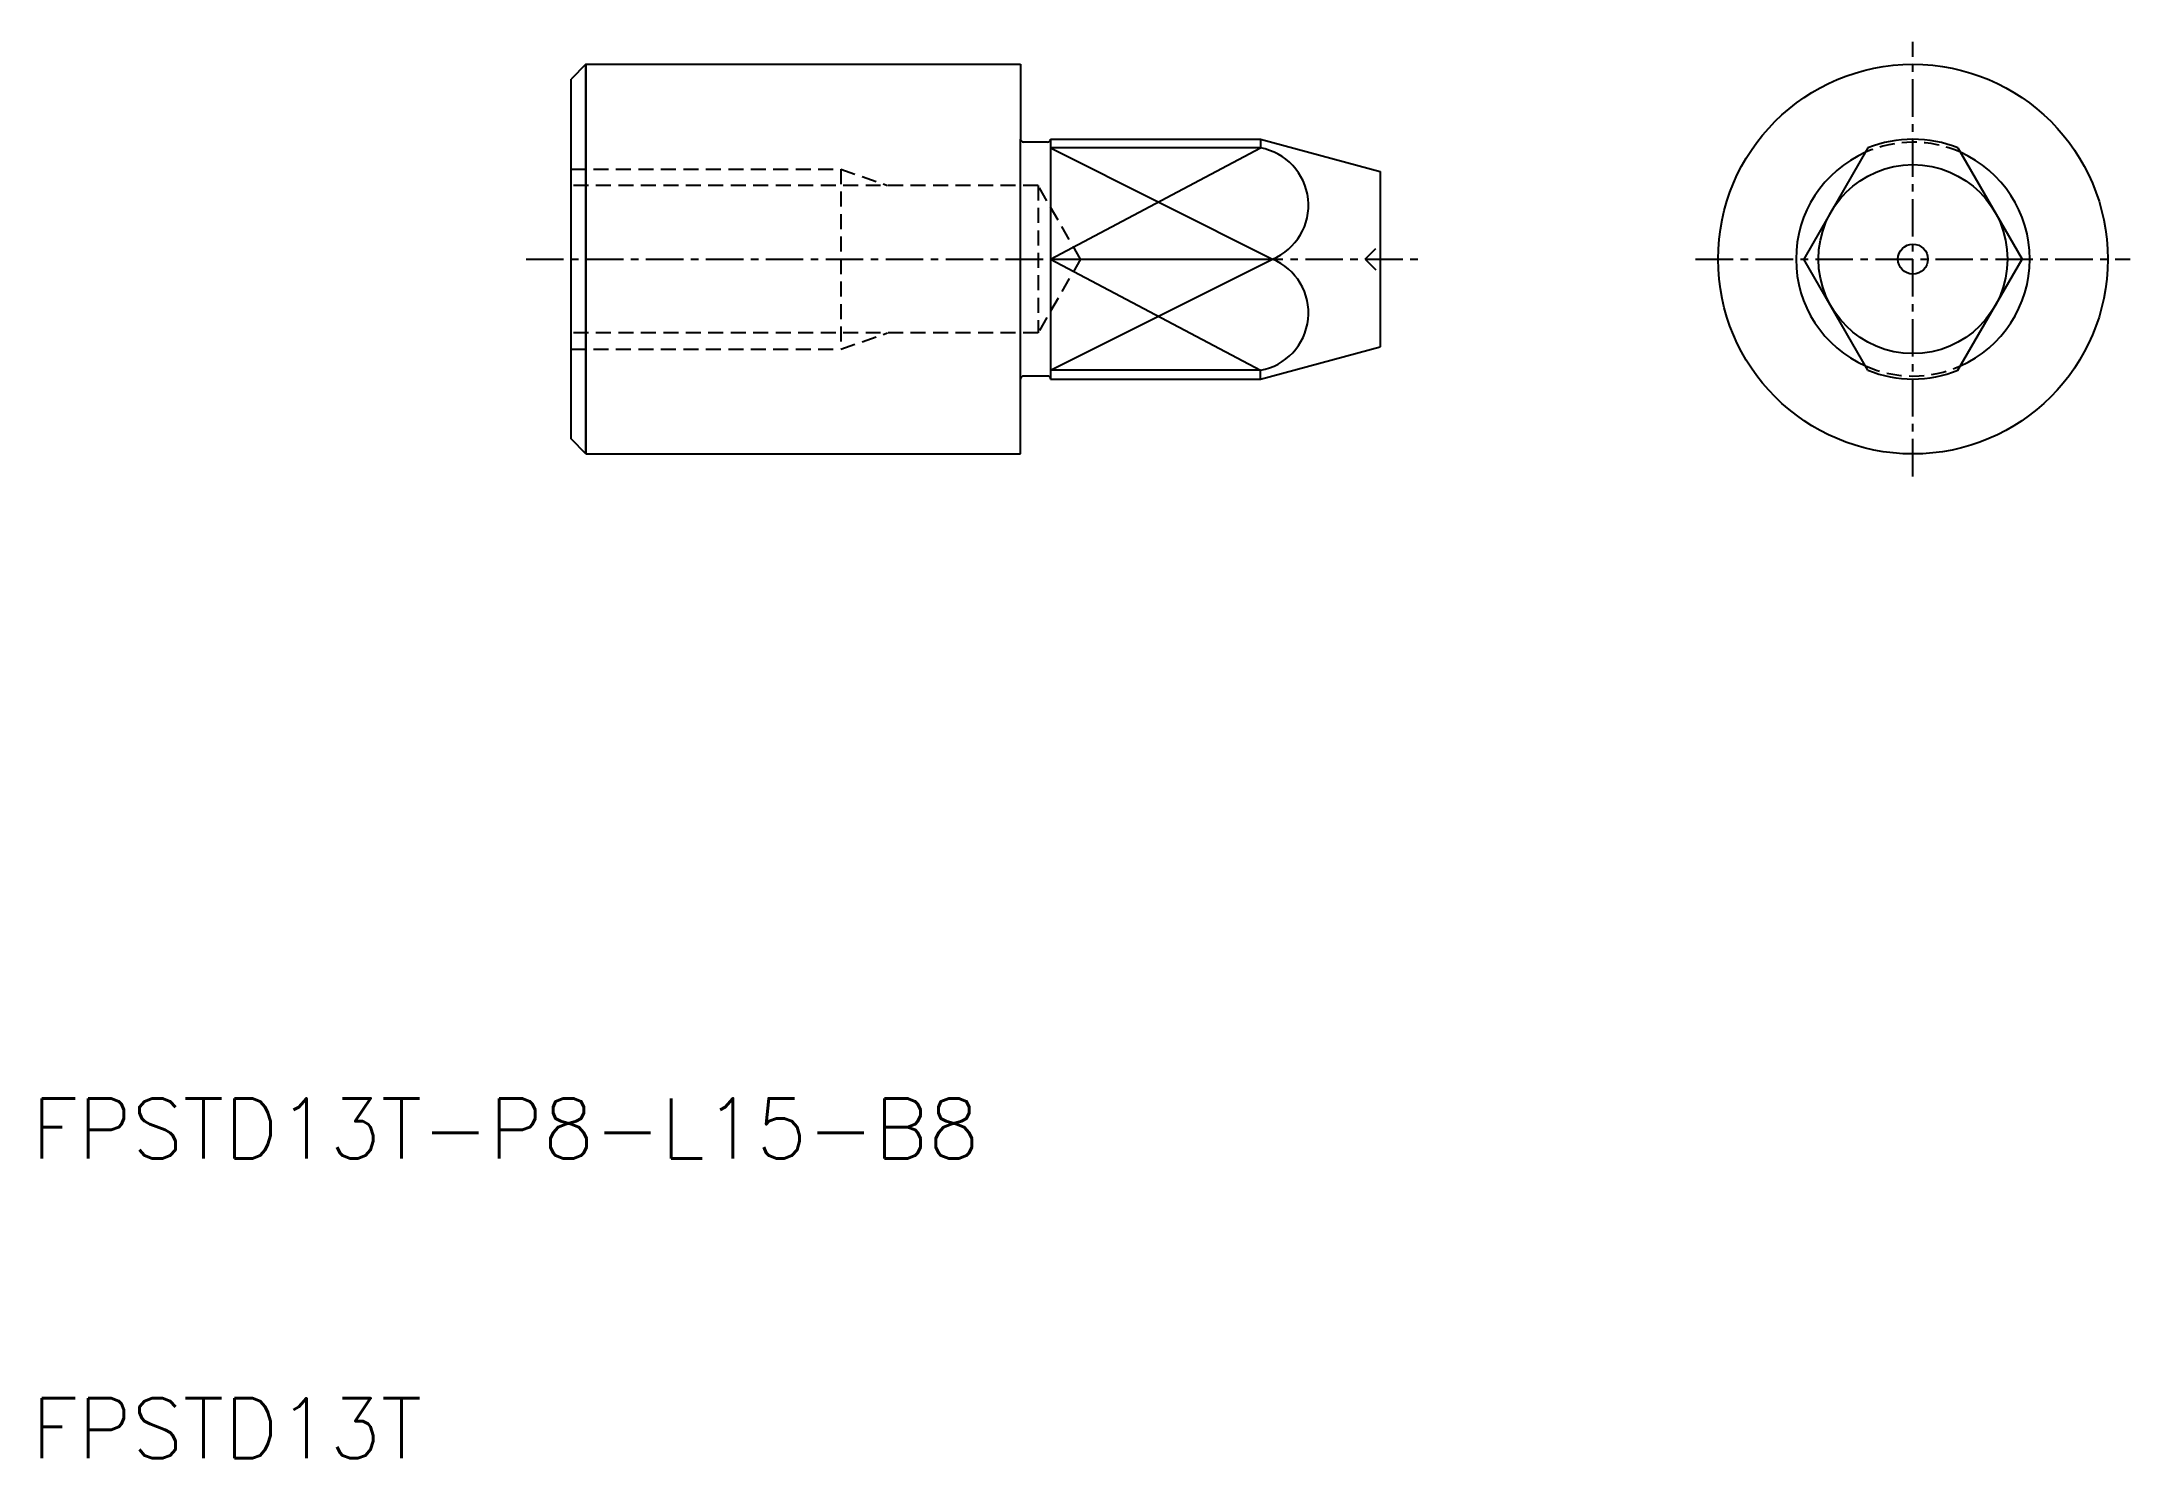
# Model space of a CAD drawing. Extents: x 10.3 to 80, y 10 to 57.2.
import ezdxf

# ---------------------------------------------------------------- set-up
doc = ezdxf.new("R2010")
doc.units = 0
doc.linetypes.add('CENTER', pattern=[2, 1.25, -0.25, 0.25, -0.25])
doc.linetypes.add('DASHED', pattern=[0.75, 0.5, -0.25])
doc.layers.get('0').update_dxf_attribs({"linetype": 'CONTINUOUS'})
doc.layers.add('CENTER', color=1, linetype='CENTER')
doc.styles.get("Standard").update_dxf_attribs({"font": 'txt.shx', "bigfont": 'extfont.shx'})

msp = doc.modelspace()

# ---------------------------------------------------------------- linework, layer by layer
at = {"color": 7, "linetype": 'CONTINUOUS'}
for p, q in [((28.5, 56.5), (28, 56)), ((28.5, 56.5), (28.5, 43.5)), ((28.5, 43.5), (28.5, 56.5)), ((28.5, 56.5), (43, 56.5)), ((43, 56.5), (43, 54)), ((28, 44), (28, 56)), ((43, 46), (43, 54)), ((43.9, 53.9), (43.1, 53.9)), ((44, 54), (51, 54)), ((44, 54), (44, 46)), ((51, 53.708), (44, 53.708)), ((51, 54), (55, 52.928)), ((51, 54), (51, 53.708)), ((71.271, 53.708), (69.13, 50)), ((74.271, 53.708), (76.411, 50)), ((55, 52.928), (55, 47.072)), ((44, 50), (51.4, 50)), ((71.271, 46.292), (69.13, 50)), ((74.271, 46.292), (76.411, 50)), ((51, 46), (55, 47.072)), ((43, 43.5), (43, 46)), ((43.9, 46.1), (43.1, 46.1)), ((51, 46.292), (44, 46.292)), ((44, 46), (51, 46)), ((51, 46), (51, 46.292)), ((28.5, 43.5), (28, 44)), ((28.5, 43.5), (43, 43.5))]:
    msp.add_line(p, q, dxfattribs=at)
at = {"color": 3, "linetype": 'CONTINUOUS'}
for p, q in [((44, 50), (51, 53.708)), ((44, 53.708), (51.4, 50)), ((44, 46.292), (51.4, 50)), ((44, 50), (51, 46.292))]:
    msp.add_line(p, q, dxfattribs=at)
at = {"color": 3, "linetype": 'DASHED'}
for p, q in [((28, 53), (37, 53)), ((37, 53), (37, 47)), ((37, 53), (38.563, 52.459)), ((43.581, 52.459), (28, 52.459)), ((45, 50), (43.581, 52.459)), ((43.581, 52.459), (43.581, 47.541)), ((54.5, 50), (55, 50.5)), ((45, 50), (43.581, 47.541)), ((54.5, 50), (55, 49.5)), ((43.581, 47.541), (28, 47.541)), ((37, 47), (38.563, 47.541)), ((28, 47), (37, 47))]:
    msp.add_line(p, q, dxfattribs=at)
at = {"color": 7, "linetype": 'CONTINUOUS'}
for radius in [6.5, 3.153, 0.5]:
    msp.add_circle((72.771, 50), radius, dxfattribs=at)
for centre, radius, start, end in [((43.1, 54), 0.1, 180, 270), ((43.9, 54), 0.1, 270, 0), ((50.661, 51.796), 1.942, 292.36328, 79.95032), ((72.771, 50), 4, 67.97569, 112.02431), ((72.771, 50), 3.9, 113.94808, 246.05192), ((72.771, 50), 3.9, 293.94808, 66.05192), ((50.661, 48.204), 1.942, 280.04968, 67.63672), ((43.1, 46), 0.1, 90, 180), ((43.9, 46), 0.1, 0, 90), ((72.771, 50), 4, 247.97569, 292.02431)]:
    msp.add_arc(centre, radius, start, end, dxfattribs=at)
at = {"color": 3, "linetype": 'DASHED'}
for start, end in [(66.05192, 113.94808), (246.05192, 293.94808)]:
    msp.add_arc((72.771, 50), 3.9, start, end, dxfattribs=at)
at = {"layer": 'CENTER', "color": 1, "linetype": 'CENTER'}
for p, q in [((72.771, 42.75), (72.771, 57.25)), ((26.5, 50), (56.5, 50)), ((65.521, 50), (80.021, 50))]:
    msp.add_line(p, q, dxfattribs=at)

# ---------------------------------------------------------------- texts
at = {"color": 7, "linetype": 'CONTINUOUS'}
for s, p in [('FPSTD13T-P8-L15-B8', (10, 20)), ('FPSTD13T', (10, 10))]:
    msp.add_text(s, height=2, dxfattribs=at).set_placement(p)

doc.saveas('drawing.dxf')
